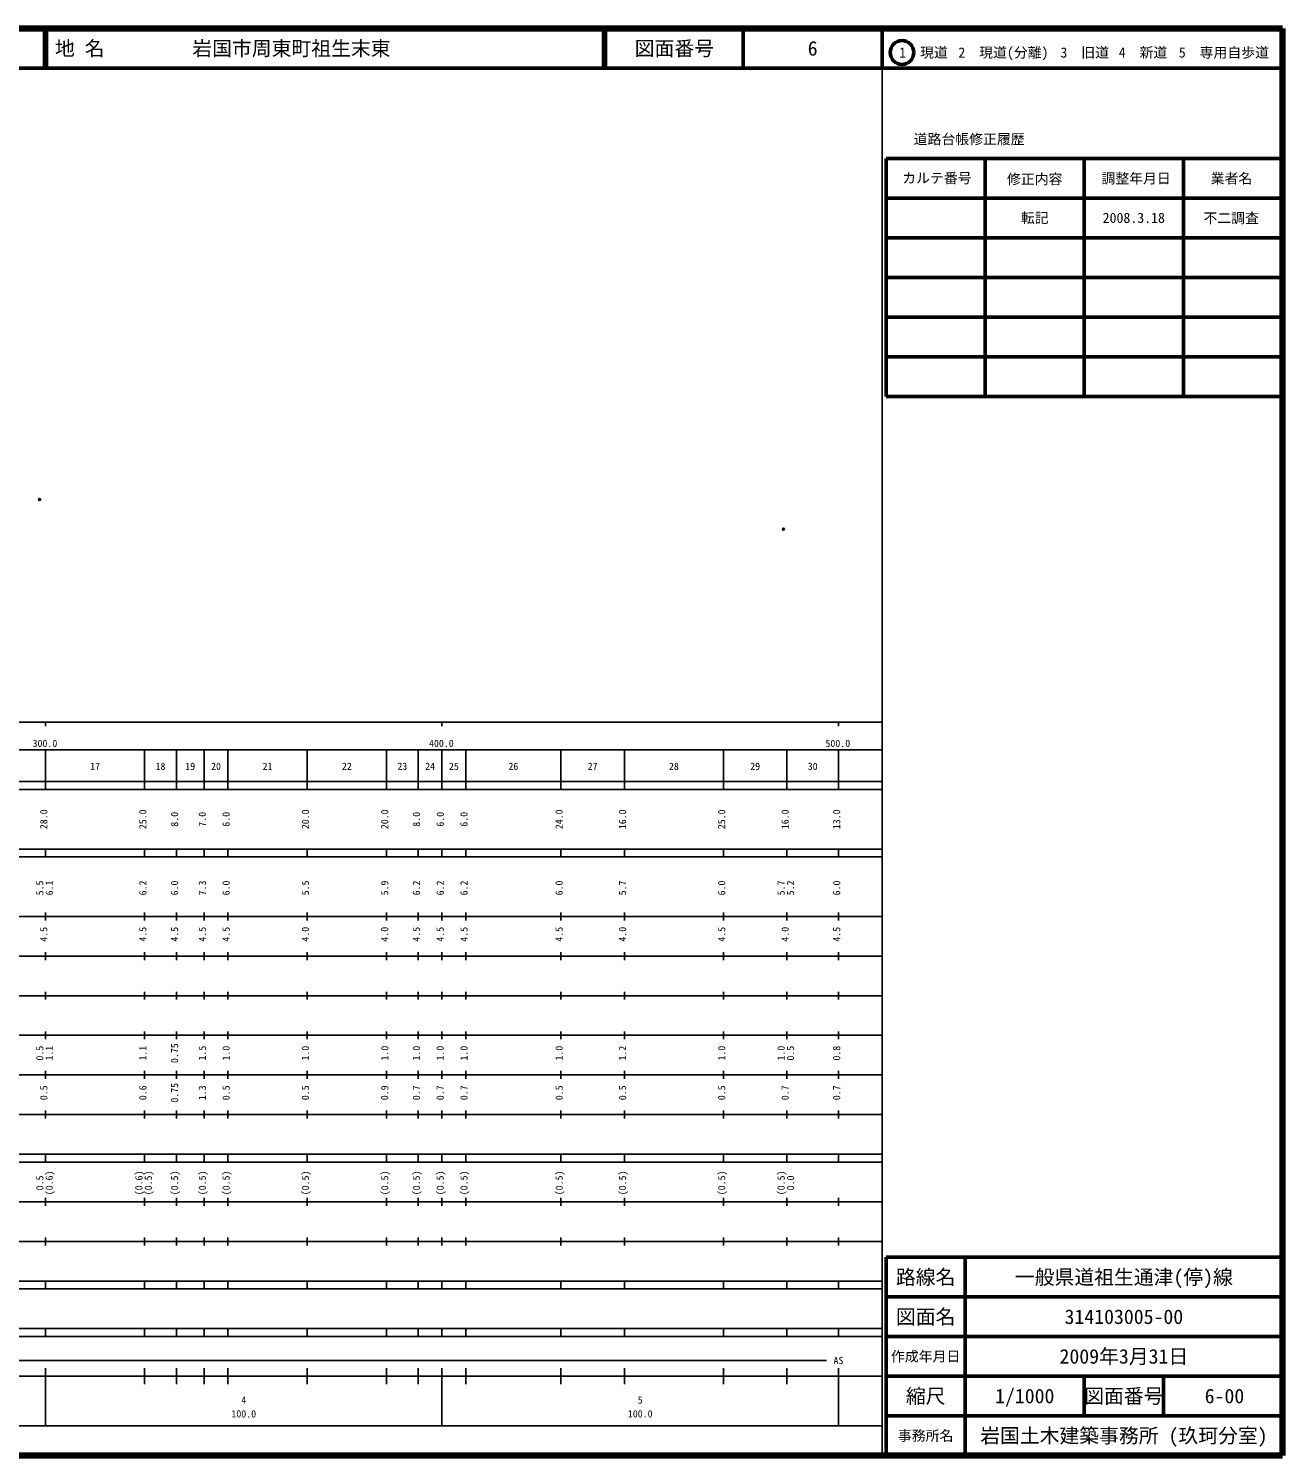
# Model space of a CAD drawing. Units: millimetres on the paper. Extents: x 40 to 680, y 20 to 380.
# Drawn here: x 363.7 to 680, y 20 to 380 of the extents above; entities that cross this region are included whole.
import ezdxf
from ezdxf.enums import TextEntityAlignment as Align

# ---------------------------------------------------------------- set-up
doc = ezdxf.new("R2010")
doc.units = ezdxf.units.MM
doc.header["$PDMODE"] = 32
doc.header["$PDSIZE"] = 0.5
doc.layers.add('M-OTRS', color=6, linetype='Continuous')
doc.layers.add('M-TTL-TXT', color=7, linetype='Continuous')
for name, color, linetype, lineweight in [('M-TTL', 2, 'Continuous', 140), ('M-TTL-BAND', 7, 'Continuous', 25), ('M-TTL-FRAM', 2, 'Continuous', 50), ('M-TTL-LINE', 7, 'Continuous', 50)]:
    doc.layers.add(name, color=color, linetype=linetype, lineweight=lineweight)
doc.styles.add('ＭＳ ゴシック', font='')
doc.styles.get('ＭＳ ゴシック').set_extended_font_data('MS Gothic')

msp = doc.modelspace()

# ---------------------------------------------------------------- linework, layer by layer
at = {"layer": 'M-OTRS'}
for p in [(366.513, 261.161), (554.13, 253.717)]:
    msp.add_point(p, dxfattribs=at)
at = {"layer": 'M-TTL'}
for p, q in [((680, 380), (40, 380)), ((680, 20), (680, 380)), ((40, 20), (680, 20))]:
    msp.add_line(p, q, dxfattribs=at)
at = {"layer": 'M-TTL-BAND'}
for p, q in [((579, 20), (579, 370)), ((40, 205), (579, 205)), ((368, 205), (368, 204)), ((468, 205), (468, 204)), ((568, 205), (568, 204)), ((68, 198), (579, 198)), ((368, 188), (368, 198)), ((393, 188), (393, 198)), ((401, 188), (401, 198)), ((408, 188), (408, 198)), ((414, 188), (414, 198)), ((434, 188), (434, 198)), ((454, 188), (454, 198)), ((462, 188), (462, 198)), ((468, 188), (468, 198)), ((474, 188), (474, 198)), ((498, 188), (498, 198)), ((514, 188), (514, 198)), ((539, 188), (539, 198)), ((555, 188), (555, 198)), ((568, 188), (568, 198)), ((40, 190), (579, 190)), ((40, 188), (579, 188)), ((40, 173), (579, 173)), ((368, 171), (368, 173)), ((393, 171), (393, 173)), ((401, 171), (401, 173)), ((408, 171), (408, 173)), ((414, 171), (414, 173)), ((434, 171), (434, 173)), ((454, 171), (454, 173)), ((462, 171), (462, 173)), ((468, 171), (468, 173)), ((474, 171), (474, 173)), ((498, 171), (498, 173)), ((514, 171), (514, 173)), ((539, 171), (539, 173)), ((555, 171), (555, 173)), ((568, 171), (568, 173)), ((40, 171), (579, 171)), ((40, 156), (579, 156)), ((368, 155), (368, 157)), ((393, 155), (393, 157)), ((401, 155), (401, 157)), ((408, 155), (408, 157)), ((414, 155), (414, 157)), ((434, 155), (434, 157)), ((454, 155), (454, 157)), ((462, 155), (462, 157)), ((468, 155), (468, 157)), ((474, 155), (474, 157)), ((498, 155), (498, 157)), ((514, 155), (514, 157)), ((539, 155), (539, 157)), ((555, 155), (555, 157)), ((568, 155), (568, 157)), ((46, 146), (579, 146)), ((368, 145), (368, 147)), ((393, 145), (393, 147)), ((401, 145), (401, 147)), ((408, 145), (408, 147)), ((414, 145), (414, 147)), ((434, 145), (434, 147)), ((454, 145), (454, 147)), ((462, 145), (462, 147)), ((468, 145), (468, 147)), ((474, 145), (474, 147)), ((498, 145), (498, 147)), ((514, 145), (514, 147)), ((539, 145), (539, 147)), ((555, 145), (555, 147)), ((568, 145), (568, 147)), ((368, 135), (368, 137)), ((393, 135), (393, 137)), ((401, 135), (401, 137)), ((408, 135), (408, 137)), ((414, 135), (414, 137)), ((434, 135), (434, 137)), ((454, 135), (454, 137)), ((462, 135), (462, 137)), ((468, 135), (468, 137)), ((474, 135), (474, 137)), ((498, 135), (498, 137)), ((514, 135), (514, 137)), ((539, 135), (539, 137)), ((555, 135), (555, 137)), ((568, 135), (568, 137)), ((52, 136), (579, 136)), ((46, 126), (579, 126)), ((368, 125), (368, 127)), ((393, 125), (393, 127)), ((401, 125), (401, 127)), ((408, 125), (408, 127)), ((414, 125), (414, 127)), ((434, 125), (434, 127)), ((454, 125), (454, 127)), ((462, 125), (462, 127)), ((468, 125), (468, 127)), ((474, 125), (474, 127)), ((498, 125), (498, 127)), ((514, 125), (514, 127)), ((539, 125), (539, 127)), ((555, 125), (555, 127)), ((568, 125), (568, 127)), ((52, 116), (579, 116)), ((368, 115), (368, 117)), ((393, 115), (393, 117)), ((401, 115), (401, 117)), ((408, 115), (408, 117)), ((414, 115), (414, 117)), ((434, 115), (434, 117)), ((454, 115), (454, 117)), ((462, 115), (462, 117)), ((468, 115), (468, 117)), ((474, 115), (474, 117)), ((498, 115), (498, 117)), ((514, 115), (514, 117)), ((539, 115), (539, 117)), ((555, 115), (555, 117)), ((568, 115), (568, 117)), ((46, 106), (579, 106)), ((368, 105), (368, 107)), ((393, 105), (393, 107)), ((401, 105), (401, 107)), ((408, 105), (408, 107)), ((414, 105), (414, 107)), ((434, 105), (434, 107)), ((454, 105), (454, 107)), ((462, 105), (462, 107)), ((468, 105), (468, 107)), ((474, 105), (474, 107)), ((498, 105), (498, 107)), ((514, 105), (514, 107)), ((539, 105), (539, 107)), ((555, 105), (555, 107)), ((568, 105), (568, 107)), ((40, 96), (579, 96)), ((40, 94), (579, 94)), ((368, 94), (368, 96)), ((393, 94), (393, 96)), ((401, 94), (401, 96)), ((408, 94), (408, 96)), ((414, 94), (414, 96)), ((434, 94), (434, 96)), ((454, 94), (454, 96)), ((462, 94), (462, 96)), ((468, 94), (468, 96)), ((474, 94), (474, 96)), ((498, 94), (498, 96)), ((514, 94), (514, 96)), ((539, 94), (539, 96)), ((555, 94), (555, 96)), ((568, 94), (568, 96)), ((49, 84), (579, 84)), ((368, 83), (368, 85)), ((393, 83), (393, 85)), ((401, 83), (401, 85)), ((408, 83), (408, 85)), ((414, 83), (414, 85)), ((434, 83), (434, 85)), ((454, 83), (454, 85)), ((462, 83), (462, 85)), ((468, 83), (468, 85)), ((474, 83), (474, 85)), ((498, 83), (498, 85)), ((514, 83), (514, 85)), ((539, 83), (539, 85)), ((555, 83), (555, 85)), ((568, 83), (568, 85)), ((40, 74), (579, 74)), ((368, 73), (368, 75)), ((393, 73), (393, 75)), ((401, 73), (401, 75)), ((408, 73), (408, 75)), ((414, 73), (414, 75)), ((434, 73), (434, 75)), ((454, 73), (454, 75)), ((462, 73), (462, 75)), ((468, 73), (468, 75)), ((474, 73), (474, 75)), ((498, 73), (498, 75)), ((514, 73), (514, 75)), ((539, 73), (539, 75)), ((555, 73), (555, 75)), ((568, 73), (568, 75)), ((40, 64), (579, 64)), ((40, 62), (579, 62)), ((368, 62), (368, 64)), ((393, 62), (393, 64)), ((401, 62), (401, 64)), ((408, 62), (408, 64)), ((414, 62), (414, 64)), ((434, 62), (434, 64)), ((454, 62), (454, 64)), ((462, 62), (462, 64)), ((468, 62), (468, 64)), ((474, 62), (474, 64)), ((498, 62), (498, 64)), ((514, 62), (514, 64)), ((539, 62), (539, 64)), ((555, 62), (555, 64)), ((568, 62), (568, 64)), ((40, 52), (579, 52)), ((368, 50), (368, 52)), ((393, 50), (393, 52)), ((401, 50), (401, 52)), ((408, 50), (408, 52)), ((414, 50), (414, 52)), ((434, 50), (434, 52)), ((454, 50), (454, 52)), ((462, 50), (462, 52)), ((468, 50), (468, 52)), ((474, 50), (474, 52)), ((498, 50), (498, 52)), ((514, 50), (514, 52)), ((539, 50), (539, 52)), ((555, 50), (555, 52)), ((568, 50), (568, 52)), ((40, 50), (579, 50)), ((71, 44), (565, 44)), ((40, 40), (579, 40)), ((368, 27.5), (368, 42)), ((393, 38), (393, 42)), ((401, 38), (401, 42)), ((408, 38), (408, 42)), ((414, 38), (414, 42)), ((434, 38), (434, 42)), ((454, 38), (454, 42)), ((462, 38), (462, 42)), ((468, 27.5), (468, 42)), ((474, 38), (474, 42)), ((498, 38), (498, 42)), ((514, 38), (514, 42)), ((539, 38), (539, 42)), ((555, 38), (555, 42)), ((568, 27.5), (568, 42)), ((68, 27.5), (579, 27.5))]:
    msp.add_line(p, q, dxfattribs=at)
at = {"layer": 'M-TTL-FRAM'}
for p, q in [((580, 347.197), (580, 287.197)), ((580, 347.197), (680, 347.197)), ((580, 287.197), (680, 287.197)), ((680, 70), (580, 70)), ((580, 70), (580, 20))]:
    msp.add_line(p, q, dxfattribs=at)
at = {"layer": 'M-TTL-LINE'}
for p, q in [((367.75, 380), (367.75, 370)), ((368.25, 380), (368.25, 370)), ((508.747, 380), (508.747, 370)), ((509.247, 380), (509.247, 370)), ((543.997, 380), (543.997, 370)), ((579, 380), (579, 370)), ((40, 370), (680, 370)), ((605, 347.197), (605, 287.197)), ((630, 347.197), (630, 287.197)), ((655, 347.197), (655, 287.197)), ((580, 337.197), (680, 337.197)), ((580, 327.197), (680, 327.197)), ((580, 317.197), (680, 317.197)), ((580, 307.197), (680, 307.197)), ((580, 297.197), (680, 297.197)), ((600, 70), (600, 20)), ((680, 60), (580, 60)), ((680, 50), (580, 50)), ((680, 40), (580, 40)), ((630, 40), (630, 30)), ((650, 40), (650, 30)), ((680, 30), (580, 30))]:
    msp.add_line(p, q, dxfattribs=at)
msp.add_circle((584.031, 373.958), 3, dxfattribs=at)

# ---------------------------------------------------------------- texts
at = {"layer": 'M-TTL-BAND', "style": 'ＭＳ ゴシック'}
for s, p in [('300.0', (367.844, 198.195)), ('400.0', (467.844, 198.195)), ('500.0', (567.844, 198.195)), ('17', (380.5, 192.405)), ('18', (397, 192.405)), ('19', (404.5, 192.405)), ('20', (411, 192.405)), ('21', (424, 192.405)), ('22', (444, 192.405)), ('23', (458, 192.405)), ('24', (465, 192.405)), ('25', (471, 192.405)), ('26', (486, 192.405)), ('27', (506, 192.405)), ('28', (526.5, 192.405)), ('29', (547, 192.405)), ('30', (561.5, 192.405)), ('AS', (568, 42.5)), ('4', (418, 32.523)), ('5', (518, 32.523)), ('100.0', (418, 29.033)), ('100.0', (518, 29.033))]:
    msp.add_text(s, height=1.833, dxfattribs=at).set_placement(p, align=Align.BOTTOM_CENTER)
for s, p in [('28.0', (369, 180.5)), ('25.0', (394, 180.5)), ('8.0', (402, 180.5)), ('7.0', (409, 180.5)), ('6.0', (415, 180.5)), ('20.0', (435, 180.5)), ('20.0', (455, 180.5)), ('8.0', (463, 180.5)), ('6.0', (469, 180.5)), ('6.0', (475, 180.5)), ('24.0', (499, 180.5)), ('16.0', (515, 180.5)), ('25.0', (540, 180.5)), ('16.0', (556, 180.5)), ('13.0', (569, 180.5)), ('5.5', (368, 163.174)), ('6.1', (370.37, 163.174)), ('6.2', (394, 163.174)), ('6.0', (402, 163.174)), ('7.3', (409, 163.174)), ('6.0', (415, 163.174)), ('5.5', (435, 163.174)), ('5.9', (455, 163.174)), ('6.2', (463, 163.174)), ('6.2', (469, 163.174)), ('6.2', (475, 163.174)), ('6.0', (499, 163.174)), ('5.7', (515, 163.174)), ('6.0', (540, 163.174)), ('5.7', (555, 163.174)), ('5.2', (557.37, 163.174)), ('6.0', (569, 163.174)), ('4.5', (369, 151.5)), ('4.5', (394, 151.5)), ('4.5', (402, 151.5)), ('4.5', (409, 151.5)), ('4.5', (415, 151.5)), ('4.0', (435, 151.5)), ('4.0', (455, 151.5)), ('4.5', (463, 151.5)), ('4.5', (469, 151.5)), ('4.5', (475, 151.5)), ('4.5', (499, 151.5)), ('4.0', (515, 151.5)), ('4.5', (540, 151.5)), ('4.0', (556, 151.5)), ('4.5', (569, 151.5)), ('0.5', (368, 121.5)), ('1.1', (370.37, 121.5)), ('1.1', (394, 121.5)), ('0.75', (402, 121.5)), ('1.5', (409, 121.5)), ('1.0', (415, 121.5)), ('1.0', (435, 121.5)), ('1.0', (455, 121.5)), ('1.0', (463, 121.5)), ('1.0', (469, 121.5)), ('1.0', (475, 121.5)), ('1.0', (499, 121.5)), ('1.2', (515, 121.5)), ('1.0', (540, 121.5)), ('1.0', (555, 121.5)), ('0.5', (557.37, 121.5)), ('0.8', (569, 121.5)), ('0.5', (369, 111.5)), ('0.6', (394, 111.5)), ('0.75', (402, 111.5)), ('1.3', (409, 111.5)), ('0.5', (415, 111.5)), ('0.5', (435, 111.5)), ('0.9', (455, 111.5)), ('0.7', (463, 111.5)), ('0.7', (469, 111.5)), ('0.7', (475, 111.5)), ('0.5', (499, 111.5)), ('0.5', (515, 111.5)), ('0.5', (540, 111.5)), ('0.7', (556, 111.5)), ('0.7', (569, 111.5)), ('0.5', (368, 88.764)), ('(0.6)', (370.37, 88.764)), ('(0.6)', (393, 88.764)), ('(0.5)', (395.37, 88.764)), ('(0.5)', (402, 88.764)), ('(0.5)', (409, 88.764)), ('(0.5)', (415, 88.764)), ('(0.5)', (435, 88.764)), ('(0.5)', (455, 88.764)), ('(0.5)', (463, 88.764)), ('(0.5)', (469, 88.764)), ('(0.5)', (475, 88.764)), ('(0.5)', (499, 88.764)), ('(0.5)', (515, 88.764)), ('(0.5)', (540, 88.764)), ('(0.5)', (555, 88.764)), ('0.0', (557.37, 88.764))]:
    msp.add_text(s, height=1.833, rotation=90, dxfattribs=at).set_placement(p, align=Align.BOTTOM_CENTER)
at = {"layer": 'M-TTL-TXT', "style": 'ＭＳ ゴシック'}
for s, p in [('地 名', (370.38, 375)), ('岩国市周東町祖生末東', (405.024, 375))]:
    msp.add_text(s, height=3.666, dxfattribs=at).set_placement(p, align=Align.MIDDLE_LEFT)
for s, height, p in [('図面番号', 3.666, (526.622, 375)), ('6', 3.666, (561.497, 375)), ('1\u3000現道', 2.566, (589.448, 373.958)), ('2\u3000現道(分離)', 2.566, (609.619, 373.958)), ('3\u3000旧道', 2.566, (630.121, 373.958)), ('4\u3000新道', 2.566, (644.824, 373.958)), ('5\u3000専用自歩道', 2.566, (665.228, 373.958)), ('道路台帳修正履歴', 2.566, (600.968, 352.113)), ('カルテ番号', 2.566, (592.839, 342.277)), ('修正内容', 2.566, (617.509, 342.023)), ('調整年月日', 2.566, (643.089, 342.197)), ('業者名', 2.566, (667.134, 342.197)), ('転記', 2.566, (617.5, 332.245)), ('2008.3.18', 2.566, (642.5, 332.245)), ('不二調査', 2.566, (667.077, 332.189)), ('路線名', 3.666, (590, 65)), ('路線名', 3.666, (590, 65)), ('一般県道祖生通津(停)線', 3.666, (640, 65)), ('図面名', 3.666, (590, 55)), ('図面名', 3.666, (590, 55)), ('314103005-00', 3.666, (640, 55)), ('2009年3月31日', 3.666, (640, 45)), ('作成年月日', 2.566, (590, 45)), ('作成年月日', 2.566, (590, 45)), ('縮尺', 3.666, (590, 35)), ('縮尺', 3.666, (590, 35)), ('1/1000', 3.666, (615, 35)), ('図面番号', 3.666, (640, 35)), ('図面番号', 3.666, (640, 35)), (' 6-00', 3.666, (664.125, 35)), ('事務所名', 2.566, (590, 25)), ('事務所名', 2.566, (590, 25)), ('岩国土木建築事務所 (玖珂分室)', 3.666, (640, 25))]:
    msp.add_text(s, height=height, dxfattribs=at).set_placement(p, align=Align.MIDDLE_CENTER)

doc.saveas('drawing.dxf')
